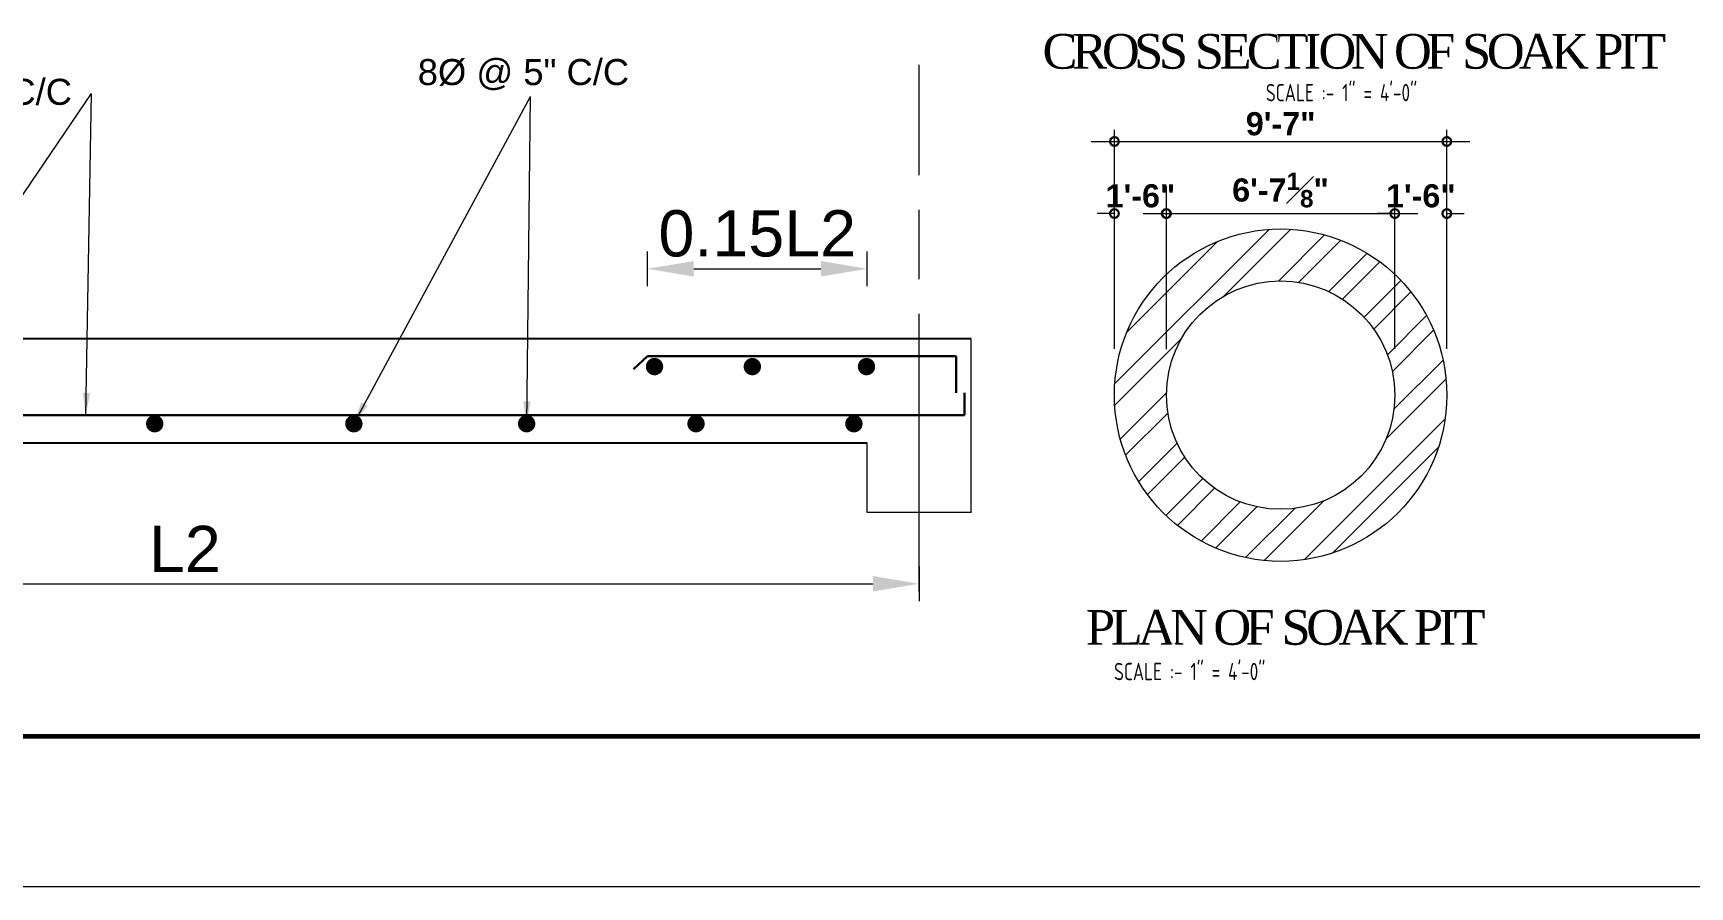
# Model space of a CAD drawing. Header units: inches. Extents: x -12073856 to 12321241, y -1226296 to 1319224.
# Drawn here: x 128740 to 129313, y 48104 to 48400 of the extents above; entities that cross this region are included whole.
import ezdxf

# ---------------------------------------------------------------- set-up
doc = ezdxf.new("R2010")
doc.units = ezdxf.units.IN
doc.header["$MEASUREMENT"] = 0
doc.header["$PDMODE"] = 35
doc.linetypes.add('ACAD_ISO08W100', pattern=[36, 24, -3, 6, -3])
for name, color, linetype, lineweight in [('1', 7, 'Continuous', 13), ('BORDER', 7, 'Continuous', 60), ('D-DIM', 5, 'Continuous', 18), ('DIM_LINE', 173, 'Continuous', 20), ('Dimension', 130, 'Continuous', 9), ('DIMSTR', 5, 'Continuous', 13), ('ele light', 7, 'Continuous', 25), ('Hatch', 9, 'Continuous', 9), ('rcc bar', 2, 'Continuous', 20), ('RCC LINE', 200, 'Continuous', 18), ('sxdcf', 8, 'ACAD_ISO08W100', 20), ('TEX', 210, 'Continuous', 25), ('TEXT', 255, 'Continuous', 35), ('tile', 21, 'Continuous', 9), ('Window', 3, 'Continuous', 0)]:
    doc.layers.add(name, color=color, linetype=linetype, lineweight=lineweight)
doc.layers.add('Beam', color=170, linetype='Continuous')
doc.styles.add('ordinary', font='times.ttf')
doc.styles.get("Standard").update_dxf_attribs({"font": 'arial.ttf'})
doc.styles.add('STYLE1', font='arialbd.ttf')
doc.dimstyles.new('Copy of Niranjan', dxfattribs={"dimtxt": 4, "dimasz": 4, "dimexe": 1.5, "dimexo": 0, "dimgap": 1, "dimtad": 1, "dimdec": 0, "dimzin": 0, "dimdsep": 46, "dimlunit": 3, "dimtxsty": 'Standard', "dimcen": 0.09, "dimclrd": 7, "dimclre": 256, "dimclrt": 7, "dimadec": 0, "dimazin": 0, "dimtfac": 0.333333, "dimtdec": 0, "dimtmove": 1, "dimatfit": 1, "dimfxl": 1.5, "dimfxlon": 1, "dimtolj": 1, "dimtzin": 0, "dimlwd": -1, "dimlwe": -1, "dimarcsym": 0})
doc.dimstyles.new('dim stirrups', dxfattribs={"dimscale": 0.04, "dimtxt": 60, "dimasz": 48.5, "dimexe": 19.6875, "dimexo": 0, "dimgap": 18.3125, "dimtad": 1, "dimdec": 0, "dimzin": 0, "dimdsep": 46, "dimlunit": 3, "dimtxsty": 'Standard', "dimcen": 0.15, "dimdle": 0.15, "dimclrd": 256, "dimclrt": 1, "dimazin": 1, "dimtfac": 1, "dimtdec": 0, "dimtofl": 0, "dimtmove": 1, "dimatfit": 2, "dimfxl": 19.6875, "dimfxlon": 1, "dimtolj": 1, "dimtzin": 0, "dimlwd": -1, "dimlwe": -1, "dimarcsym": 0})
doc.dimstyles.new('Ronika', dxfattribs={"dimtxt": 8, "dimasz": 6, "dimexe": 4, "dimexo": 16, "dimgap": 2, "dimtad": 1, "dimdec": 3, "dimzin": 3, "dimdsep": 46, "dimlunit": 4, "dimtxsty": 'STYLE1', "dimblk": 'DOTSMALL', "dimcen": 2, "dimdle": 8, "dimclrd": 256, "dimclre": 7, "dimclrt": 256, "dimadec": 0, "dimazin": 0, "dimtfac": 0.75, "dimtdec": 3, "dimtix": 1, "dimtofl": 0, "dimtmove": 2, "dimatfit": 3, "dimfxl": 1, "dimfrac": 1, "dimtolj": 1, "dimtzin": 0, "dimlwd": 13, "dimlwe": 13, "dimarcsym": 0})

# ---------------------------------------------------------------- blocks, each defined once
blk = doc.blocks.new('_DotSmall')
at = {"color": 0, "linetype": 'ByBlock', "const_width": 0.5}
blk.add_lwpolyline([(-0.0625, 0, 1), (0.0625, 0, 1)], format="xyb", close=True, dxfattribs=at)
blk = doc.blocks.new('*D729')
at = {"layer": 'Defpoints', "color": 0, "transparency": 16777216}
for p in [(-176301.19, 44057.01), (-176319.19, 43994.18), (-176301.19, 43994.11)]:
    blk.add_point(p, dxfattribs=at)
at = {"layer": 'DIM_LINE', "color": 7, "lineweight": 13, "transparency": 16777216}
for p, q in [((-176319.19, 44010.18), (-176319.19, 44061.01)), ((-176301.19, 44010.11), (-176301.19, 44061.01))]:
    blk.add_line(p, q, dxfattribs=at)
at = {"layer": 'DIM_LINE', "lineweight": 13, "transparency": 16777216}
for p, q in [((-176319.19, 44057.01), (-176325.19, 44057.01)), ((-176301.19, 44057.01), (-176295.19, 44057.01))]:
    blk.add_line(p, q, dxfattribs=at)
at = {"layer": 'DIM_LINE', "lineweight": 13, "transparency": 16777216, "xscale": 6, "yscale": 6, "zscale": 6}
blk.add_blockref('_DotSmall', (-176319.19, 44057.01), dxfattribs=at)
at = {"layer": 'DIM_LINE', "lineweight": 13, "transparency": 16777216, "xscale": 6, "yscale": 6, "zscale": 6, "rotation": 180}
blk.add_blockref('_DotSmall', (-176301.19, 44057.01), dxfattribs=at)
at = {"layer": 'DIM_LINE', "transparency": 16777216, "insert": (-176310.19, 44063.1), "char_height": 8, "attachment_point": 5, "style": 'STYLE1'}
blk.add_mtext('\\A1;1\'-6"', dxfattribs=at)
blk = doc.blocks.new('*D730')
at = {"layer": 'Defpoints', "color": 0, "transparency": 16777216}
for p in [(-176222.21, 44057.01), (-176301.3, 44050.53), (-176222.21, 44050.53)]:
    blk.add_point(p, dxfattribs=at)
at = {"layer": 'DIM_LINE', "color": 7, "lineweight": 13, "transparency": 16777216}
for p, q in [((-176301.3, 44066.53), (-176301.3, 44061.01)), ((-176222.21, 44066.53), (-176222.21, 44061.01))]:
    blk.add_line(p, q, dxfattribs=at)
at = {"layer": 'DIM_LINE', "lineweight": 13, "transparency": 16777216}
blk.add_line((-176309.3, 44057.01), (-176214.21, 44057.01), dxfattribs=at)
at = {"layer": 'DIM_LINE', "lineweight": 13, "transparency": 16777216, "xscale": 6, "yscale": 6, "zscale": 6, "rotation": 180}
blk.add_blockref('_DotSmall', (-176301.3, 44057.01), dxfattribs=at)
at = {"layer": 'DIM_LINE', "lineweight": 13, "transparency": 16777216, "xscale": 6, "yscale": 6, "zscale": 6}
blk.add_blockref('_DotSmall', (-176222.21, 44057.01), dxfattribs=at)
at = {"layer": 'DIM_LINE', "transparency": 16777216, "insert": (-176261.75, 44065.16), "char_height": 8, "attachment_point": 5, "style": 'STYLE1'}
blk.add_mtext('\\A1;6\'-7{\\H0.750000x;\\S1#8;}"', dxfattribs=at)
blk = doc.blocks.new('*D731')
at = {"layer": 'Defpoints', "color": 0, "transparency": 16777216}
for p in [(-176204.21, 44057.01), (-176222.21, 43994.19), (-176204.21, 43994.19)]:
    blk.add_point(p, dxfattribs=at)
at = {"layer": 'DIM_LINE', "color": 7, "lineweight": 13, "transparency": 16777216}
for p, q in [((-176222.21, 44010.19), (-176222.21, 44061.01)), ((-176204.21, 44010.19), (-176204.21, 44061.01))]:
    blk.add_line(p, q, dxfattribs=at)
at = {"layer": 'DIM_LINE', "lineweight": 13, "transparency": 16777216}
for p, q in [((-176222.21, 44057.01), (-176228.21, 44057.01)), ((-176204.21, 44057.01), (-176198.21, 44057.01))]:
    blk.add_line(p, q, dxfattribs=at)
at = {"layer": 'DIM_LINE', "lineweight": 13, "transparency": 16777216, "xscale": 6, "yscale": 6, "zscale": 6}
blk.add_blockref('_DotSmall', (-176222.21, 44057.01), dxfattribs=at)
at = {"layer": 'DIM_LINE', "lineweight": 13, "transparency": 16777216, "xscale": 6, "yscale": 6, "zscale": 6, "rotation": 180}
blk.add_blockref('_DotSmall', (-176204.21, 44057.01), dxfattribs=at)
at = {"layer": 'DIM_LINE', "transparency": 16777216, "insert": (-176213.21, 44063.1), "char_height": 8, "attachment_point": 5, "style": 'STYLE1'}
blk.add_mtext('\\A1;1\'-6"', dxfattribs=at)
blk = doc.blocks.new('*D732')
at = {"layer": 'Defpoints', "color": 0, "transparency": 16777216}
for p in [(-176204.21, 44081.94), (-176319.19, 43994.18), (-176204.21, 43994.19)]:
    blk.add_point(p, dxfattribs=at)
at = {"layer": 'DIM_LINE', "color": 7, "lineweight": 13, "transparency": 16777216}
for p, q in [((-176319.19, 44010.18), (-176319.19, 44085.94)), ((-176204.21, 44010.19), (-176204.21, 44085.94))]:
    blk.add_line(p, q, dxfattribs=at)
at = {"layer": 'DIM_LINE', "lineweight": 13, "transparency": 16777216}
blk.add_line((-176327.19, 44081.94), (-176196.21, 44081.94), dxfattribs=at)
at = {"layer": 'DIM_LINE', "lineweight": 13, "transparency": 16777216, "xscale": 6, "yscale": 6, "zscale": 6, "rotation": 180}
blk.add_blockref('_DotSmall', (-176319.19, 44081.94), dxfattribs=at)
at = {"layer": 'DIM_LINE', "lineweight": 13, "transparency": 16777216, "xscale": 6, "yscale": 6, "zscale": 6}
blk.add_blockref('_DotSmall', (-176204.21, 44081.94), dxfattribs=at)
at = {"layer": 'DIM_LINE', "transparency": 16777216, "insert": (-176261.7, 44088.03), "char_height": 8, "attachment_point": 5, "style": 'STYLE1'}
blk.add_mtext('\\A1;9\'-7"', dxfattribs=at)
blk = doc.blocks.new('HJGHG')
at = {"insert": (-170843.009, 55376.2318), "char_height": 6, "width": 136.473322, "attachment_point": 5, "style": 'ordinary'}
blk.add_mtext('{\\Fisocp3|c0;\\W0.8;SCALE :- 1" = 4\'-0" }', dxfattribs=at)
at = {"layer": 'TEXT', "insert": (-170946.4416, 55396.5215), "char_height": 12, "width": 950.154532, "attachment_point": 1, "style": 'ordinary'}
blk.add_mtext('{\\fTimes New Roman|b0|i0|c0|p18;\\T0.8;CROSS SECTION OF SOAK PIT}', dxfattribs=at)
blk = doc.blocks.new('*D795')
at = {"layer": 'Defpoints', "color": 0, "transparency": 16777216}
for p in [(19783.45, -9814.79), (19764.45, -9822.36), (19783.45, -9829.86)]:
    blk.add_point(p, dxfattribs=at)
at = {"layer": 'Dimension', "transparency": 16777216}
for p, q in [((19764.45, -9816.29), (19764.45, -9813.29)), ((19783.45, -9816.29), (19783.45, -9813.29))]:
    blk.add_line(p, q, dxfattribs=at)
at = {"layer": 'Dimension', "color": 7, "transparency": 16777216}
blk.add_line((19768.45, -9814.79), (19779.45, -9814.79), dxfattribs=at)
for points in [[(19768.45, -9814.12), (19768.45, -9815.46), (19764.45, -9814.79)], [(19779.45, -9814.12), (19779.45, -9815.46), (19783.45, -9814.79)]]:
    blk.add_solid(points, dxfattribs=at)
at = {"layer": 'Dimension', "color": 7, "transparency": 16777216, "insert": (19773.95, -9811.75), "char_height": 4, "attachment_point": 5}
blk.add_mtext('\\A1;0.15L2', dxfattribs=at)
blk = doc.blocks.new('*D791')
at = {"layer": 'Defpoints', "color": 0, "transparency": 16777216}
for p in [(19660.95, -9826.03), (19787.95, -9826.03), (19787.95, -9842.03)]:
    blk.add_point(p, dxfattribs=at)
at = {"layer": 'Dimension', "transparency": 16777216}
for p, q in [((19660.95, -9840.53), (19660.95, -9843.53)), ((19787.95, -9840.53), (19787.95, -9843.53))]:
    blk.add_line(p, q, dxfattribs=at)
at = {"layer": 'Dimension', "color": 7, "transparency": 16777216}
blk.add_line((19664.95, -9842.03), (19783.95, -9842.03), dxfattribs=at)
for points in [[(19664.95, -9841.36), (19664.95, -9842.7), (19660.95, -9842.03)], [(19783.95, -9841.36), (19783.95, -9842.7), (19787.95, -9842.03)]]:
    blk.add_solid(points, dxfattribs=at)
at = {"layer": 'Dimension', "color": 7, "transparency": 16777216, "insert": (19724.45, -9839.02), "char_height": 4, "attachment_point": 5}
blk.add_mtext('\\A1;L2', dxfattribs=at)
blk = doc.blocks.new('GJHGF')
at = {"layer": 'Hatch', "lineweight": 9, "ltscale": 5}
h = blk.add_hatch(dxfattribs=at)
h.set_pattern_fill('STEEL', color=256, scale=119.2698, style=0)
h.set_pattern_definition([(45, (-304724.405, 177462.562), (-10.5420605, 10.5420605), []), (45, (-304724.405, 177470.016), (-10.5420605, 10.5420605), [])])
h.paths.add_polyline_path([(-170692.2341, 55846.9242, 1), (-170807.221, 55846.9242, 1)])
h.paths.add_polyline_path([(-170789.221, 55846.9242, -1), (-170710.2341, 55846.9242, -1)], flags=16)
at = {"layer": '1', "color": 1}
for radius in [57.4934, 39.4934]:
    blk.add_circle((-170749.7275, 55846.9242), radius, dxfattribs=at)
at = {"insert": (-170781.1699, 55751.3025), "char_height": 6, "width": 136.473322, "attachment_point": 5, "style": 'ordinary'}
blk.add_mtext('{\\Fisocp3|c0;\\W0.8;SCALE :- 1" = 4\'-0" }', dxfattribs=at)
at = {"layer": 'TEXT', "insert": (-170817.069, 55772.5807), "char_height": 12, "width": 149.932109, "attachment_point": 1, "style": 'ordinary'}
blk.add_mtext('{\\fTimes New Roman|b0|i0|c0|p18;\\T0.8;PLAN OF SOAK PIT}', dxfattribs=at)
at = {"layer": 'DIM_LINE'}
for base, p1, p2, picture, middle in [((-170692.2341, 55934.6816), (-170807.221, 55846.9222), (-170692.2341, 55846.9242), '*D732', (-170749.7275, 55940.7662)), ((-170789.2209, 55909.7498), (-170807.221, 55846.9217), (-170789.2209, 55846.8458), '*D729', (-170798.2209, 55915.8344)), ((-170710.2341, 55909.7498), (-170789.333, 55903.2656), (-170710.2341, 55903.2656), '*D730', (-170749.7835, 55917.8937)), ((-170692.2341, 55909.7498), (-170710.2341, 55846.9242), (-170692.2341, 55846.9242), '*D731', (-170701.2341, 55915.8344))]:
    dim = blk.add_linear_dim(base=base, p1=p1, p2=p2, dimstyle='Ronika', dxfattribs=at)
    dim.commit()
    dim.dimension.update_dxf_attribs({"geometry": picture, "text_midpoint": middle, "insert": (5511.9712, 11852.7381)})
blk = doc.blocks.new('dx')
at = {"layer": 'Beam'}
for p, q in [((19792.45, -9820.86), (19567.84, -9820.86)), ((19783.45, -9829.86), (19665.45, -9829.86))]:
    blk.add_line(p, q, dxfattribs=at)
at = {"layer": 'ele light', "lineweight": 30, "ltscale": 0.05}
for p, q in [((19764.45, -9822.36), (19763.24, -9823.47)), ((19791.16, -9822.36), (19764.45, -9822.36)), ((19791.16, -9822.36), (19791.16, -9825.51)), ((19791.88, -9825.51), (19791.88, -9827.46)), ((19791.88, -9827.46), (19670.4, -9827.46)), ((19769, -9828.32), (19768.97, -9828.36))]:
    blk.add_line(p, q, dxfattribs=at)
at = {"layer": 'rcc bar', "ltscale": 0.009, "const_width": 0.75}
for points in [[(19764.69, -9823.25, 1), (19765.44, -9823.25, 1)], [(19773.15, -9823.25, 1), (19773.9, -9823.25, 1)], [(19783.02, -9823.25, 1), (19783.77, -9823.25, 1)], [(19721.47, -9828.19, 1), (19722.22, -9828.19, 1)], [(19738.69, -9828.19, 1), (19739.44, -9828.19, 1)], [(19753.63, -9828.19, 1), (19754.38, -9828.19, 1)], [(19768.28, -9828.19, 1), (19769.03, -9828.19, 1)], [(19781.93, -9828.19, 1), (19782.68, -9828.19, 1)]]:
    blk.add_lwpolyline(points, format="xyb", close=True, dxfattribs=at)
at = {"layer": 'RCC LINE', "ltscale": 0.25}
for p, q in [((19792.45, -9835.86), (19792.45, -9820.86)), ((19783.45, -9835.86), (19783.45, -9829.86)), ((19792.45, -9835.86), (19783.45, -9835.86))]:
    blk.add_line(p, q, dxfattribs=at)
at = {"layer": 'sxdcf'}
blk.add_line((19787.95, -9842.69), (19787.95, -9797.14), dxfattribs=at)
at = {"layer": 'TEX'}
for s, p in [('8Ø @ 5" C/C ', (19744.59, -9798.9)), ('8Ø @ 6" C/C ', (19696.41, -9800.61))]:
    blk.add_text(s, height=2.25, dxfattribs=at).set_placement(p)
at = {"layer": 'Dimension'}
for base, p1, p2, text, picture, middle in [((19783.45, -9814.79), (19764.45, -9822.36), (19783.45, -9829.86), '0.15L2', '*D795', (19773.95, -9811.75)), ((19787.95, -9842.03), (19660.95, -9826.03), (19787.95, -9826.03), 'L2', '*D791', (19724.45, -9839.02))]:
    dim = blk.add_linear_dim(base=base, p1=p1, p2=p2, text=text, dimstyle='Copy of Niranjan', dxfattribs=at)
    dim.commit()
    dim.dimension.update_dxf_attribs({"geometry": picture, "text_midpoint": middle})
at = {"layer": 'DIMSTR'}
for points in [[(19700.95, -9822.36), (19716.38, -9799.62)], [(19715.9, -9827.46), (19716.38, -9799.62)], [(19739.06, -9828.19), (19754.35, -9799.89)], [(19754.01, -9828.19), (19754.35, -9799.89)]]:
    blk.add_leader(points, dimstyle='dim stirrups', override={"dimtad": 0, "dimfxl": 1.5}, dxfattribs=at)

msp = doc.modelspace()

# ---------------------------------------------------------------- linework, layer by layer
at = {"layer": 'BORDER'}
msp.add_lwpolyline([(131209.5, 50247.19), (131209.5, 48156.34), (128146.66, 48156.34), (128146.66, 50247.19)], close=True, dxfattribs=at)
at = {"layer": 'Window'}
msp.add_lwpolyline([(131261.5, 50299.19), (131261.5, 48104.34), (128094.66, 48104.34), (128094.66, 50299.19)], close=True, dxfattribs=at)

# ---------------------------------------------------------------- block references
at = {"layer": 'D-DIM', "xscale": 4, "yscale": 4, "zscale": 4}
msp.add_blockref('dx', (49894.91, 87577.32), dxfattribs=at)
at = {"layer": 'tile'}
for name, p in [('HJGHG', (300035.82, -6997.13)), ('GJHGF', (299921.47, -7572.48))]:
    msp.add_blockref(name, p, dxfattribs=at)

doc.saveas('drawing.dxf')
